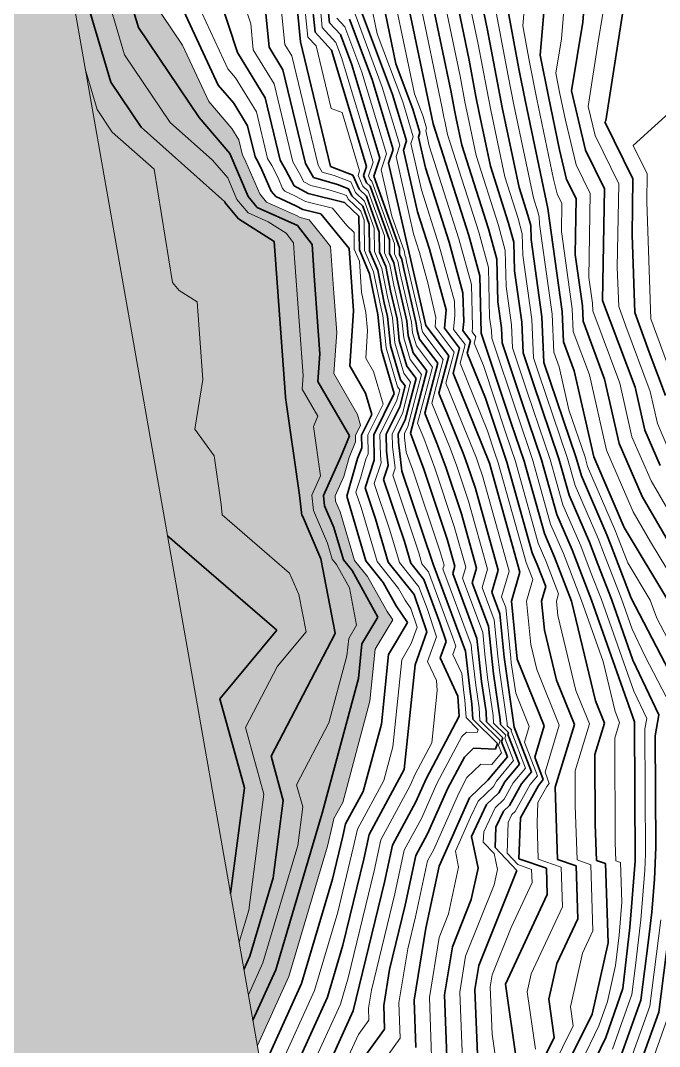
# Model space of a CAD drawing. Header units: millimetres. Extents: x -859836 to 307983, y -308065 to 649894.
# Drawn here: x -28195 to 19095, y 66019 to 141955 of the extents above; entities that cross this region are included whole.
import ezdxf

# ---------------------------------------------------------------- set-up
doc = ezdxf.new("R2010")
doc.units = ezdxf.units.MM
for name, color, linetype, lineweight in [('A-DETL-GENF', 92, 'Continuous', 9), ('A-DETL-MBND', 5, 'Continuous', 9), ('A-DETL-THIN', 151, 'Continuous', 9), ('C-TOPO-MAJR', 7, 'Continuous', 35), ('C-TOPO-MINR', 7, 'Continuous', 9)]:
    doc.layers.add(name, color=color, linetype=linetype, lineweight=lineweight)

msp = doc.modelspace()

# ---------------------------------------------------------------- hatches: boundary and pattern name
at = {"layer": 'A-DETL-GENF'}
msp.add_hatch(color=8, dxfattribs=at).paths.add_polyline_path([(-71582, -3952), (-35130, 2476), (-44854, 57625), (-10248, 63727), (-31433, 183873), (-102491, 171344), (-80019, 43897)])
at = {"layer": 'A-DETL-MBND', "transparency": 33554585}
h = msp.add_hatch(color=1, dxfattribs=at)
h.paths.add_polyline_path([(-759872, -147838), (-751409, -147225), (-749609, -147143), (-733854, -145290), (-730653, -145570), (-721745, -145172), (-720814, -144887), (-719370, -144842), (-700946, -141995), (-695529, -141498), (-691142, -140868), (-678862, -139709), (-676064, -138561), (-673339, -137902), (-666588, -136592), (-665513, -135889), (-664558, -135218), (-662197, -133772), (-661519, -132852), (-659949, -130928), (-651084, -125443), (-650822, -125228), (-650213, -124939), (-646382, -122722), (-642214, -121295), (-640352, -120839), (-632919, -116639), (-632407, -116545), (-631232, -115977), (-624031, -110102), (-618435, -105784), (-615716, -103869), (-610671, -99638), (-609303, -97431), (-608187, -95168), (-606545, -92038), (-605546, -89814), (-602862, -83094), (-597357, -72506), (-595184, -69076), (-591888, -62294), (-588957, -58521), (-588686, -57663), (-586782, -51788), (-586421, -50671), (-585891, -49261), (-584837, -42142), (-583168, -34750), (-583236, -29503), (-581474, -24626), (-579291, -20446), (-577288, -10529), (-577844, -8379), (-576716, -5129), (-576923, -622), (-576761, 3433), (-577514, 8400), (-584433, 17478), (-591451, 26894), (-592059, 27631), (-594253, 29365), (-596698, 31520), (-606682, 39522), (-614114, 48456), (-617877, 53657), (-619367, 54812), (-621388, 57245), (-626371, 64609), (-630225, 76139), (-631882, 80641), (-631321, 82021), (-631047, 88615), (-629216, 99080), (-628971, 99848), (-627656, 101469), (-625202, 104951), (-622310, 108328), (-621916, 108853), (-618287, 112790), (-616954, 119597), (-611965, 123985), (-607391, 123672), (-603528, 125761), (-599346, 128280), (-596175, 130112), (-593901, 131920), (-587341, 139484), (-579017, 149394), (-573792, 168423), (-559581, 167597), (-555765, 171191), (-554261, 171958), (-551262, 173126), (-545079, 176205), (-536568, 178750), (-529133, 181370), (-526344, 189128), (-597518, 189128), (-597518, 207194), (-600686, 199575), (-609478, 188948), (-615919, 179175), (-616544, 177848), (-622914, 167950), (-630994, 157392), (-633191, 154309), (-645163, 133248), (-651286, 125168), (-651764, 119294), (-657364, 118029), (-668886, 104497), (-672322, 98230), (-678809, 91777), (-686744, 84898), (-689449, 82017), (-695207, 77404), (-695380, 71893), (-694273, 69271), (-689492, 45636), (-683652, 33844), (-677737, 19772), (-662028, -2904), (-651984, -24980), (-650691, -30222), (-651908, -42347), (-653635, -63919), (-656698, -68818), (-662024, -76036), (-666896, -86650), (-667567, -88913), (-681751, -105555), (-682213, -106748), (-682594, -107406), (-685917, -108622), (-692036, -110612), (-701719, -112727), (-713390, -117126), (-713858, -117303), (-715899, -118114), (-726309, -122425), (-732752, -123814), (-746954, -124818), (-750353, -125277), (-753407, -127865), (-764669, -132928), (-770641, -133394), (-784358, -129387), (-766211, -147534), (-765162, -147452), (-761763, -147700)])
h.paths.add_polyline_path([(-165073, -63985), (-152433, -63128), (-147212, -62558), (-145468, -61769), (-136004, -54982), (-133768, -53767), (-129949, -51511), (-119584, -45141), (-108212, -38110), (-106147, -37513), (-103534, -36430), (-95440, -33679), (-85435, -28121), (-81217, -27620), (-70310, -23490), (-69569, -23057), (-66354, -22120), (-63531, -20738), (-60354, -18737), (-51173, -14112), (-47726, -11549), (-46080, -8030), (-42098, 1247), (-71582, -3952), (-102491, 171344), (-31433, 183873), (-10665, 66090), (-8344, 71188), (-5480, 80840), (-4976, 82926), (-4345, 84088), (-2338, 91567), (-1942, 95428), (-648, 97607), (-1071, 98220), (-2510, 100800), (-3468, 101999), (-4531, 105589), (-4872, 106391), (-4883, 106838), (-4266, 108209), (-3836, 109670), (-3397, 110774), (-3406, 111243), (-3028, 112006), (-3263, 112804), (-5003, 115819), (-4795, 118868), (-5263, 125250), (-6517, 126820), (-6835, 127207), (-7506, 127369), (-7948, 127596), (-9992, 128520), (-10488, 129121), (-11669, 131806), (-11797, 132101), (-12046, 133135), (-12559, 133970), (-14267, 135969), (-16205, 140122), (-18451, 143457), (-18982, 145256), (-19057, 146525), (-18964, 150253), (-18988, 154876), (-19576, 155921), (-19786, 160906), (-20496, 162914), (-20826, 165369), (-20799, 166915), (-20107, 172970), (-19517, 173820), (-19312, 174558), (-18670, 176101), (-17060, 179067), (-15517, 180705), (-13911, 185702), (-4262, 188301), (-1645, 188923), (-105, 188210), (8503, 183584), (10926, 183912), (12005, 184043), (13640, 184361), (15131, 185109), (17172, 186245), (21649, 186967), (26966, 189922), (27822, 190382), (28403, 191056), (32119, 193617), (35169, 195832), (37685, 197143), (44902, 200225), (45756, 200160), (48502, 199127), (50290, 198574), (51191, 198365), (51921, 198324), (52221, 198344), (54759, 197846), (56032, 196790), (56464, 196469), (57692, 196367), (59108, 196361), (60941, 197154), (66233, 199839), (70130, 201192), (73048, 200979), (76924, 206128), (82127, 208080), (85344, 208780), (86075, 208372), (88573, 207914), (89729, 206890), (91276, 205317), (93776, 203937), (94137, 202344), (94391, 199786), (122336, 197831), (121797, 189716), (125647, 199482), (126089, 201383), (126324, 204787), (126905, 208036), (127554, 210427), (128482, 214073), (128746, 220996), (128473, 222544), (126624, 223852), (126936, 229764), (121612, 232554), (119877, 233364), (114690, 236608), (111762, 238823), (110636, 246522), (110029, 247546), (108783, 253509), (107371, 255011), (105531, 255323), (97841, 258447), (94527, 260036), (90352, 264357), (89017, 265316), (86132, 267662), (83932, 268416), (81219, 269590), (78181, 270815), (77485, 271254), (76016, 271688), (70070, 272996), (65720, 273763), (60235, 273305), (58972, 273395), (52899, 270581), (50487, 269940), (48782, 269681), (44888, 271379), (44155, 271664), (36008, 276151), (32279, 278102), (30572, 279889), (26209, 282046), (25647, 282628), (25305, 282619), (16014, 287701), (12948, 288678), (12218, 290013), (5109, 293561), (1173, 293491), (996, 295848), (-846, 297677), (-3706, 301772), (-4254, 303671), (-5166, 310755), (-5514, 312595), (-5824, 313912), (-11263, 323566), (-11006, 329168), (-11128, 331667), (-19570, 300160), (-119951, 327057), (-119803, 323213), (-126677, 316885), (-131916, 309583), (-138039, 307127), (-139811, 306218), (-145009, 304770), (-152454, 299923), (-155529, 293631), (-156974, 291356), (-164244, 289138), (-169538, 285729), (-171473, 283227), (-175794, 279460), (-179077, 276921), (-181978, 270226), (-183799, 266060), (-186962, 261812), (-188195, 260364), (-189518, 257544), (-192219, 254304), (-192584, 253707), (-193666, 250905), (-195467, 243388), (-196196, 242827), (-194515, 241920), (-193117, 240272), (-191870, 238552), (-189445, 238099), (-187379, 238829), (-181196, 237496), (-175260, 234188), (-174712, 233864), (-173921, 232781), (-172965, 231563), (-172393, 230212), (-171401, 229395), (-170346, 228036), (-168731, 226171), (-166947, 224795), (-166149, 223746), (-163251, 221790), (-159390, 213002), (-157244, 207107), (-158125, 203750), (-158684, 200374), (-157805, 198095), (-156223, 195786), (-156238, 193540), (-155648, 190949), (-154491, 184489), (-154880, 182143), (-154447, 180199), (-153070, 178898), (-149834, 176505), (-139965, 171530), (-138126, 170600), (-129357, 164765), (-128806, 164582), (-125625, 162125), (-121962, 159155), (-118169, 147987), (-115529, 142356), (-110100, 136364), (-104170, 130983), (-102874, 130179), (-102493, 125049), (-102587, 124307), (-102565, 123298), (-101236, 116731), (-101075, 108354), (-100903, 103207), (-100752, 100763), (-102347, 94828), (-103663, 92538), (-105020, 75873), (-113779, 78871), (-115927, 80336), (-116767, 79773), (-118030, 78279), (-120019, 71407), (-121727, 70570), (-124911, 67739), (-132123, 62869), (-134503, 61669), (-142143, 63655), (-144511, 65162), (-146330, 66255), (-93930, -25754), (-156629, -61462), (-204703, 22951), (-203169, 15882), (-200858, 9097), (-201011, 7340), (-201672, 4283), (-201800, 3453), (-202205, -1962), (-203074, -4336), (-205085, -7779), (-205398, -8805), (-204303, -12916), (-199204, -23507), (-197559, -24806), (-188446, -36297), (-186232, -39786), (-180001, -45528), (-178692, -50309), (-178316, -54011), (-176500, -58311), (-174921, -60229), (-168457, -62865), (-166443, -63531)])
h.paths.add_polyline_path([(-36382, 9575), (-36325, 9655), (-34497, 11838), (-31400, 15158), (-30158, 17103), (-28972, 19503), (-28725, 20204), (-24454, 28194), (-23969, 29653), (-22045, 35862), (-19945, 43004), (-18884, 49386), (-18505, 51142), (-18308, 51427), (-16088, 53703), (-14034, 56286), (-13124, 58389), (-12183, 60477), (-11466, 63512), (-44854, 57625), (-36383, 9584)])
h.paths.add_polyline_path([(-209307, 23977), (-205832, 24933), (-214036, 39337), (-155029, 72942), (-156196, 75860), (-157267, 77483), (-160083, 79252), (-162327, 81007), (-168562, 82322), (-171974, 82266), (-174895, 81970), (-178745, 82443), (-179832, 82459), (-182806, 83026), (-187870, 82820), (-190987, 82764), (-196740, 84867), (-206215, 90085), (-217797, 93191), (-220523, 94762), (-239193, 68099), (-236586, 66371), (-231472, 54327), (-229323, 51595), (-228392, 47968), (-224245, 38986), (-223941, 37016), (-223700, 36083), (-223413, 35510), (-223235, 34196), (-219932, 30913), (-219720, 30002), (-218890, 29933), (-218583, 30355), (-217413, 29932), (-217322, 28983), (-216667, 27680), (-215596, 26462), (-211752, 24276), (-211629, 24261)])
h.paths.add_polyline_path([(-104493, 32511), (-108740, 34478), (-111033, 34745), (-118279, 38197), (-121109, 39560), (-122686, 40146), (-124886, 42576), (-127774, 45075), (-127284, 49019), (-127353, 51467), (-126249, 53628), (-124638, 56522), (-122874, 56919), (-121333, 61662), (-118149, 64493), (-116851, 64289), (-109895, 61749), (-101431, 62897), (-97222, 57624), (-96994, 51839), (-95461, 45135), (-95182, 39024), (-97809, 35660), (-102505, 32673), (-103546, 32588)])
h.paths.add_polyline_path([(113952, 54850), (115144, 57676), (119371, 59200), (123981, 58308), (134122, 70221), (135206, 75484), (130794, 79482), (129640, 81238), (129018, 81691), (127052, 82907), (123829, 87412), (118436, 89438), (114649, 87913), (114523, 86104), (79787, 88533), (80974, 86559), (82982, 83414), (85870, 80693), (86415, 79732), (87156, 79254), (93254, 77937), (101112, 77088), (101690, 76657), (110303, 71926), (111655, 70038), (112330, 66003), (112029, 63955), (112025, 61722), (110833, 58895), (111202, 55882), (113573, 54992)])
h.paths.add_polyline_path([(46473, 90893), (46450, 90966), (46450, 90942)])
h.paths.add_polyline_path([(114914, 91699), (116742, 96586), (117222, 99339), (116281, 100813), (115714, 103134), (115083, 94112)])
h.paths.add_polyline_path([(77815, 91772), (81254, 140961), (77947, 134003), (77391, 132850), (76263, 127858), (75504, 126378), (70686, 116776), (69491, 114040), (69325, 112455), (69905, 111212), (72496, 104740), (73767, 102718), (74214, 102059), (75304, 98529), (75680, 97769), (77652, 92229)])
h.paths.add_polyline_path([(-430559, 174792), (-396358, 223636), (-410299, 232491), (-417613, 235355), (-425156, 238606), (-444149, 250578), (-452510, 252436), (-452510, 191303), (-451929, 191053), (-450916, 184024), (-444554, 181215), (-442283, 180124), (-434174, 176436)])
h.paths.add_polyline_path([(-462933, 188895), (-462489, 189128), (-463513, 189128)])
h.paths.add_polyline_path([(20902, 189411), (-15527, 199172), (-17080, 193377), (-157146, 230908), (-144206, 279204), (-133097, 276228), (-125333, 305205), (85106, 248818), (77341, 219841), (66233, 222817), (60021, 199635), (26079, 208730), (21836, 192894)])
h.paths.add_polyline_path([(-305163, 308526), (-297168, 312758), (-330807, 321772), (-305961, 308938)])
h.paths.add_polyline_path([(-101365, 344853), (-99267, 352685), (-106132, 348019), (-107260, 346432), (-107015, 346367)])
h.paths.add_polyline_path([(-77617, 359195), (-72055, 379953), (-74944, 376393), (-78127, 372078), (-79002, 371144), (-83284, 366025), (-86114, 364172), (-90178, 362561), (-78095, 359323)])
h.paths.add_polyline_path([(-70949, 384081), (-49147, 465447), (10755, 449396), (10427, 451476), (10340, 452557), (9561, 454240), (5848, 461010), (3088, 465731), (3916, 466341), (3829, 466873), (4301, 472115), (5273, 480727), (5235, 481311), (1254, 490409), (398, 499801), (248, 500675), (1538, 508051), (2399, 515172), (5336, 526780), (6042, 528818), (11319, 535892), (14764, 542803), (21028, 556609), (22026, 559450), (25679, 567225), (23762, 595967), (26857, 602002), (42608, 602571), (44738, 607162), (48181, 613963), (49550, 615647), (53154, 622325), (47956, 649894), (47874, 649894), (42817, 647426), (40858, 646138), (35158, 640491), (29786, 634475), (27764, 633773), (23010, 631806), (12648, 627092), (6576, 623443), (5459, 622546), (3132, 622423), (937, 621697), (-3757, 621182), (-10336, 620725), (-17509, 618636), (-20466, 617651), (-26978, 615727), (-29360, 614862), (-36198, 612616), (23495, 596621), (-6839, 483415), (-62468, 498321), (-61154, 491830), (-59928, 489468), (-56843, 481884), (-56752, 481249), (-55996, 465839), (-55728, 464742), (-55062, 458604), (-54604, 453643), (-54849, 452204), (-55585, 448717), (-57347, 441004), (-59178, 436511), (-62836, 421846), (-64420, 417337), (-65373, 414138), (-67663, 409612), (-67833, 408961), (-68221, 406728), (-67446, 402371), (-67164, 401641), (-67454, 400728), (-68102, 398277), (-69211, 394395), (-69530, 393435), (-70271, 388744), (-70595, 386619)])
h.paths.add_polyline_path([(-72390, 518021), (-67541, 536118), (-118601, 549800), (-111350, 544573), (-102792, 541248), (-98322, 538930), (-89693, 534294), (-86179, 534292), (-80614, 527648), (-74938, 522052), (-72698, 518856)])
h.paths.add_polyline_path([(-136180, 559285), (-135118, 563249), (-136667, 559600)])
h.paths.add_polyline_path([(-54600, 584415), (-47886, 609472), (-50553, 609641), (-55313, 609698), (-62008, 606325), (-64948, 609251), (-80643, 608301), (-83770, 607896), (-87388, 606897), (-94432, 606828), (-97621, 607514), (-101540, 606576), (-111704, 601349), (-115028, 602044), (-116464, 600991), (-56960, 585047)])
h.paths.add_polyline_path([(-105893, 632098), (-77034, 642660), (-60117, 645580), (-52045, 639137), (-36907, 649894), (-98339, 649894), (-105228, 633665)])

# ---------------------------------------------------------------- linework, layer by layer
at = {"layer": 'A-DETL-THIN'}
msp.add_line((-10248, 63727), (-31433, 183873), dxfattribs=at)
at = {"layer": 'C-TOPO-MAJR'}
for p, q in [((-7470, 140379), (-8230, 148056)), ((-6397, 141082), (-6967, 146840)), ((-12136, 139578), (-14365, 146337)), ((-13557, 137172), (-17433, 145478)), ((-5324, 141786), (-5704, 145624)), ((-21506, 137392), (-23630, 144589)), ((-19470, 141435), (-20531, 145034)), ((-9803, 139978), (-10183, 143817)), ((5016, 139016), (4064, 143553)), ((6351, 141375), (5874, 143643)), ((8683, 138367), (7685, 143733)), ((10266, 139384), (10644, 143903)), ((13415, 141828), (13603, 144074)), ((15135, 134518), (16634, 144153)), ((-664, 136486), (-3178, 143193)), ((-415, 138746), (-1367, 143283)), ((2348, 134299), (443, 143373)), ((3682, 136658), (2254, 143463)), ((-2170, 137580), (-3846, 142051)), ((-14977, 134766), (-19470, 141435)), ((-4514, 140909), (-5324, 141786)), ((7099, 137350), (6351, 141375)), ((12579, 136742), (13415, 141828)), ((-5182, 139767), (-6397, 141082)), ((-3676, 138674), (-4514, 140909)), ((-8778, 138309), (-9803, 139978)), ((-5245, 131138), (-7470, 140379)), ((-2601, 131146), (-5182, 139767)), ((-10085, 136240), (-12136, 139578)), ((5515, 136333), (5016, 139016)), ((10874, 136335), (10266, 139384)), ((-7109, 131379), (-8778, 138309)), ((-1611, 131777), (-3676, 138674)), ((842, 135393), (-415, 138746)), ((9169, 135928), (8683, 138367)), ((-621, 132407), (-2170, 137580)), ((-19260, 134057), (-21506, 137392)), ((-12418, 135839), (-13557, 137172)), ((7464, 135521), (7099, 137350)), ((13624, 132359), (12579, 136742)), ((-8973, 131619), (-10085, 136240)), ((368, 133038), (-664, 136486)), ((3931, 135316), (3682, 136658)), ((5758, 135114), (5515, 136333)), ((10820, 128042), (9169, 135928)), ((11699, 132392), (10874, 136335)), ((-11393, 134170), (-12418, 135839)), ((1358, 133669), (842, 135393)), ((4053, 134706), (3931, 135316)), ((8702, 129606), (7464, 135521)), ((-12700, 132101), (-14977, 134766)), ((4466, 132735), (4053, 134706)), ((6584, 131171), (5758, 135114)), ((15060, 134450), (15135, 134518)), ((17134, 130238), (15060, 134450)), ((-13071, 128543), (-19260, 134057)), ((-10836, 131860), (-11393, 134170)), ((1248, 133332), (1358, 133669)), ((4985, 126041), (2348, 134299)), ((148, 132364), (368, 133038)), ((1768, 131046), (1248, 133332)), ((-952, 131396), (-621, 132407)), ((1189, 127793), (148, 132364)), ((6444, 126541), (4466, 132735)), ((12222, 130200), (11699, 132392)), ((15029, 129506), (13624, 132359)), ((-11335, 128920), (-12700, 132101)), ((-10638, 131511), (-10836, 131860)), ((-10324, 130912), (-10638, 131511)), ((-8577, 130922), (-8973, 131619)), ((-6515, 130332), (-7109, 131379)), ((-2052, 130429), (-1611, 131777)), ((610, 124540), (-952, 131396)), ((-9642, 129321), (-10324, 130912)), ((-7948, 129723), (-8577, 130922)), ((-3590, 130516), (-5245, 131138)), ((-2821, 130472), (-2601, 131146)), ((3527, 125541), (1768, 131046)), ((7903, 127041), (6584, 131171)), ((-4736, 129817), (-6515, 130332)), ((-3139, 129462), (-3590, 130516)), ((-2596, 129946), (-2821, 130472)), ((-2325, 129690), (-2596, 129946)), ((-141, 125127), (-2052, 130429)), ((12924, 128774), (12222, 130200)), ((17062, 126100), (17134, 130238)), ((-9310, 128920), (-9642, 129321)), ((-6911, 129147), (-7948, 129723)), ((-4227, 128496), (-6911, 129147)), ((-3909, 129506), (-4736, 129817)), ((-3683, 128979), (-3909, 129506)), ((-2599, 128951), (-3139, 129462)), ((-892, 125713), (-2325, 129690)), ((9361, 127542), (8702, 129606)), ((14885, 121231), (15029, 129506)), ((-13058, 128464), (-13071, 128543)), ((-12069, 127267), (-13058, 128464)), ((-10671, 128117), (-11335, 128920)), ((-7826, 128250), (-9310, 128920)), ((-3145, 127473), (-4227, 128496)), ((-2872, 128212), (-3683, 128979)), ((-1643, 126300), (-2599, 128951)), ((12853, 124636), (12924, 128774)), ((-7704, 126777), (-10671, 128117)), ((-7308, 127962), (-7826, 128250)), ((-5966, 127637), (-7308, 127962)), ((-3863, 125080), (-5966, 127637)), ((-2394, 126887), (-2872, 128212)), ((2068, 125040), (1189, 127793)), ((11894, 120426), (10820, 128042)), ((-9422, 125610), (-12069, 127267)), ((-3118, 124990), (-3145, 127473)), ((-2372, 124900), (-2394, 126887)), ((8313, 125546), (7903, 127041)), ((9566, 126794), (9361, 127542)), ((-6622, 125367), (-7704, 126777)), ((-1627, 124810), (-1643, 126300)), ((7059, 124297), (6444, 126541)), ((9592, 125736), (9566, 126794)), ((17272, 120333), (17062, 126100)), ((-8580, 114111), (-9422, 125610)), ((-6465, 123064), (-6622, 125367)), ((-881, 124720), (-892, 125713)), ((4552, 121801), (3527, 125541)), ((5806, 123049), (4985, 126041)), ((8365, 123429), (8313, 125546)), ((10398, 120024), (9592, 125736)), ((-3549, 120462), (-3863, 125080)), ((-2355, 123214), (-3118, 124990)), ((-1762, 123479), (-2372, 124900)), ((-1169, 123744), (-1627, 124810)), ((-576, 124009), (-881, 124720)), ((-136, 124630), (-141, 125127)), ((17, 124275), (-136, 124630)), ((1810, 119377), (610, 124540)), ((3299, 120553), (2068, 125040)), ((13389, 120828), (12853, 124636)), ((-331, 122805), (-576, 124009)), ((139, 123673), (17, 124275)), ((7137, 121123), (7059, 124297)), ((-6041, 117273), (-6465, 123064)), ((-1742, 120203), (-2355, 123214)), ((-1271, 121071), (-1762, 123479)), ((-801, 121938), (-1169, 123744)), ((1099, 119542), (139, 123673)), ((5910, 118816), (5806, 123049)), ((8902, 119621), (8365, 123429)), ((389, 119708), (-331, 122805)), ((-321, 119873), (-801, 121938)), ((4604, 119685), (4552, 121801)), ((-1031, 120038), (-1271, 121071)), ((7406, 119219), (7137, 121123)), ((13437, 119697), (13389, 120828)), ((17286, 114808), (14885, 121231)), ((-3826, 116394), (-3549, 120462)), ((-1473, 117545), (-1742, 120203)), ((-817, 117911), (-1031, 120038)), ((3176, 119190), (3299, 120553)), ((10540, 116631), (10398, 120024)), ((11988, 118164), (11894, 120426)), ((18335, 117412), (17272, 120333)), ((-160, 118278), (-321, 119873)), ((496, 118644), (389, 119708)), ((1153, 119011), (1099, 119542)), ((3493, 117141), (1810, 119377)), ((4543, 119003), (4604, 119685)), ((7453, 118088), (7406, 119219)), ((8997, 117359), (8902, 119621)), ((15038, 115416), (13437, 119697)), ((872, 117366), (496, 118644)), ((1341, 118372), (1153, 119011)), ((4299, 117699), (3176, 119190)), ((5104, 118258), (4543, 119003)), ((8126, 112165), (5910, 118816)), ((-65, 115355), (-817, 117911)), ((403, 116361), (-160, 118278)), ((2688, 116583), (1341, 118372)), ((3815, 115853), (4299, 117699)), ((4863, 117335), (5104, 118258)), ((8931, 113654), (7453, 118088)), ((12789, 116023), (11988, 118164)), ((-6179, 115244), (-6041, 117273)), ((-534, 114349), (-1473, 117545)), ((1883, 116024), (872, 117366)), ((2768, 114372), (3493, 117141)), ((6214, 114002), (4863, 117335)), ((9735, 115142), (8997, 117359)), ((19535, 114201), (18335, 117412)), ((-2666, 114385), (-3826, 116394)), ((1077, 115466), (403, 116361)), ((1721, 112890), (2688, 116583)), ((12941, 109589), (10540, 116631)), ((271, 112389), (1077, 115466)), ((673, 111408), (1883, 116024)), ((6517, 109188), (3815, 115853)), ((14226, 109669), (12789, 116023)), ((-3859, 111224), (-6179, 115244)), ((-132, 113369), (272, 114908)), ((272, 114908), (-65, 115355)), ((11656, 109509), (9735, 115142)), ((16115, 110650), (15038, 115416)), ((18005, 111631), (17286, 114808)), ((-8585, 114076), (-8580, 114111)), ((-8572, 114057), (-8585, 114076)), ((-7536, 106832), (-8572, 114057)), ((-2197, 112787), (-2666, 114385)), ((-2046, 111298), (-534, 114349)), ((4569, 109928), (2768, 114372)), ((7322, 110676), (6214, 114002)), ((-1140, 111335), (-132, 113369)), ((10372, 109428), (8931, 113654)), ((-2953, 111261), (-2197, 112787)), ((-233, 111372), (271, 112389)), ((2621, 110668), (1721, 112890)), ((9087, 109348), (8126, 112165)), ((19134, 109018), (18005, 111631)), ((-4477, 109670), (-3859, 111224)), ((-2935, 110324), (-2953, 111261)), ((-2011, 109423), (-2046, 111298)), ((-1116, 110085), (-1140, 111335)), ((-221, 110747), (-233, 111372)), ((1654, 108754), (673, 111408)), ((-3244, 109546), (-2935, 110324)), ((33, 108610), (-221, 110747)), ((3275, 108899), (2621, 110668)), ((7802, 109268), (7322, 110676)), ((17809, 106730), (16115, 110650)), ((-5772, 106793), (-4477, 109670)), ((-4055, 106748), (-3244, 109546)), ((-2693, 107368), (-2011, 109423)), ((-989, 109017), (-1116, 110085)), ((4896, 109043), (4569, 109928)), ((10583, 103976), (9087, 109348)), ((11494, 105399), (10372, 109428)), ((12405, 106822), (11656, 109509)), ((13315, 108246), (12941, 109589)), ((16484, 104442), (14226, 109669)), ((-1330, 107989), (-989, 109017)), ((2347, 101705), (33, 108610)), ((3390, 103575), (1654, 108754)), ((4432, 105446), (3275, 108899)), ((5475, 107317), (4896, 109043)), ((8762, 101129), (6517, 109188)), ((9673, 102552), (7802, 109268)), ((213, 103386), (-1330, 107989)), ((15197, 103890), (13315, 108246)), ((-1921, 105067), (-2693, 107368)), ((7158, 101273), (5475, 107317)), ((-7372, 105324), (-7536, 106832)), ((-5689, 106034), (-5772, 106793)), ((-2637, 101957), (-4055, 106748)), ((13910, 103338), (12405, 106822)), ((20377, 102314), (17809, 106730)), ((-5006, 104431), (-5689, 106034)), ((-7324, 105283), (-7372, 105324)), ((-5968, 102100), (-7324, 105283)), ((-976, 101873), (-1921, 105067)), ((5555, 101417), (4432, 105446)), ((12623, 102786), (11494, 105399)), ((-4299, 102041), (-5006, 104431)), ((19796, 98919), (16484, 104442)), ((-9235, 96824), (-17317, 103817)), ((686, 101789), (213, 103386)), ((3951, 101561), (3390, 103575)), ((11336, 102233), (10583, 103976)), ((14535, 101712), (13910, 103338)), ((15509, 103077), (15197, 103890)), ((10049, 101681), (9673, 102552)), ((13560, 100347), (12623, 102786)), ((17011, 99199), (15509, 103077)), ((-4898, 96598), (-5968, 102100)), ((-3661, 101243), (-4299, 102041)), ((-1359, 100357), (-2637, 101957)), ((944, 99471), (-976, 101873)), ((1645, 100588), (686, 101789)), ((12585, 98982), (11336, 102233)), ((-1742, 97803), (-3661, 101243)), ((4736, 95289), (2347, 101705)), ((3795, 101021), (3951, 101561)), ((5587, 96209), (3795, 101021)), ((5243, 100337), (5555, 101417)), ((6691, 99653), (7158, 101273)), ((8138, 98969), (8762, 101129)), ((10674, 100056), (10049, 101681)), ((15536, 99127), (14535, 101712)), ((-399, 98637), (-1359, 100357)), ((2840, 97380), (1645, 100588)), ((6437, 97129), (5243, 100337)), ((14061, 99055), (13560, 100347)), ((7288, 98049), (6691, 99653)), ((10362, 98975), (10674, 100056)), ((1876, 96704), (944, 99471)), ((8567, 94697), (8138, 98969)), ((10576, 96839), (10362, 98975)), ((14358, 91590), (12585, 98982)), ((17253, 90037), (14061, 99055)), ((17132, 94618), (15536, 99127)), ((20742, 92006), (17011, 99199)), ((446, 97412), (-399, 98637)), ((7609, 94845), (7288, 98049)), ((-2923, 95819), (-1742, 97803)), ((-370, 96029), (446, 97412)), ((3306, 95997), (2840, 97380)), ((-13446, 91745), (-9235, 96824)), ((-9655, 87511), (-4918, 96574)), ((-4918, 96574), (-4898, 96598)), ((1003, 94256), (1876, 96704)), ((6652, 94993), (6437, 97129)), ((11462, 93143), (10576, 96839)), ((-3187, 93249), (-2923, 95819)), ((-960, 95038), (-370, 96029)), ((2869, 94773), (3306, 95997)), ((5694, 95141), (5587, 96209)), ((-1490, 89885), (-960, 95038)), ((5056, 92493), (4736, 95289)), ((5934, 93044), (5694, 95141)), ((6812, 93595), (6652, 94993)), ((208, 86521), (1003, 94256)), ((4179, 91942), (2869, 94773)), ((7689, 94146), (7609, 94845)), ((10568, 89745), (8567, 94697)), ((19056, 90567), (17132, 94618)), ((7299, 90221), (6812, 93595)), ((8340, 89647), (7689, 94146)), ((-5863, 83277), (-3187, 93249)), ((6259, 90795), (5934, 93044)), ((12797, 89842), (11462, 93143)), ((4267, 90459), (4179, 91942)), ((5219, 91368), (5056, 92493)), ((-11624, 85161), (-13446, 91745)), ((5285, 90256), (5219, 91368)), ((15025, 89939), (14358, 91590)), ((1818, 85824), (4267, 90459)), ((6303, 90053), (6259, 90795)), ((18775, 89002), (19056, 90567)), ((-2828, 84899), (-1490, 89885)), ((7098, 88456), (5285, 90256)), ((7512, 88853), (6303, 90053)), ((7321, 89850), (7299, 90221)), ((7926, 89250), (7321, 89850)), ((9612, 86338), (8340, 89647)), ((9862, 87427), (10568, 89745)), ((11385, 85208), (12797, 89842)), ((14319, 87622), (15025, 89939)), ((17302, 79727), (17253, 90037)), ((7415, 88571), (7512, 88853)), ((7877, 89109), (7926, 89250)), ((8726, 86903), (7877, 89109)), ((18814, 80755), (18775, 89002)), ((4653, 87444), (5334, 88092)), ((5334, 88092), (6953, 88034)), ((6953, 88034), (7098, 88456)), ((7839, 87468), (7415, 88571)), ((-8744, 84219), (-9655, 87511)), ((3428, 85127), (4653, 87444)), ((6401, 85725), (7839, 87468)), ((10498, 85773), (9862, 87427)), ((14343, 82468), (14319, 87622)), ((7647, 85596), (8726, 86903)), ((-2400, 81713), (208, 86521)), ((1070, 84136), (1818, 85824)), ((8893, 85466), (9612, 86338)), ((-12649, 77343), (-11624, 85161)), ((1933, 81752), (3428, 85127)), ((5038, 84430), (6401, 85725)), ((7203, 84795), (7647, 85596)), ((8005, 83865), (8893, 85466)), ((8807, 82935), (10139, 85337)), ((10139, 85337), (10498, 85773)), ((11558, 79855), (11385, 85208)), ((-4131, 82495), (-2828, 84899)), ((2795, 79367), (5038, 84430)), ((6294, 83931), (7203, 84795)), ((-9493, 78500), (-8744, 84219)), ((-668, 80931), (1070, 84136)), ((5182, 81560), (6294, 83931)), ((7551, 83433), (8005, 83865)), ((-9300, 71695), (-5863, 83277)), ((6994, 82247), (7551, 83433)), ((8686, 79918), (8807, 82935)), ((-4330, 81575), (-4131, 82495)), ((6934, 80739), (6994, 82247)), ((14430, 79791), (14343, 82468)), ((-5097, 78403), (-4330, 81575)), ((-2797, 79873), (-2400, 81713)), ((1063, 80149), (1933, 81752)), ((5665, 79206), (5182, 81560)), ((-1264, 78171), (-668, 80931)), ((8534, 79045), (6934, 80739)), ((18722, 78409), (18814, 80755)), ((-4330, 73529), (-2797, 79873)), ((269, 76468), (1063, 80149)), ((10726, 79215), (8686, 79918)), ((12918, 79386), (11558, 79855)), ((15110, 79557), (14430, 79791)), ((1802, 74766), (2795, 79367)), ((5168, 76905), (5665, 79206)), ((5728, 72006), (8534, 79045)), ((10789, 77259), (10726, 79215)), ((13043, 75473), (12918, 79386)), ((15297, 73688), (15110, 79557)), ((16912, 74822), (17302, 79727)), ((-11212, 72709), (-9493, 78500)), ((-7388, 70681), (-5097, 78403)), ((18527, 75957), (18722, 78409)), ((-3564, 68654), (-1264, 78171)), ((3765, 73386), (5168, 76905)), ((7691, 70626), (10789, 77259)), ((19039, 68562), (20141, 77091)), ((-881, 71710), (269, 76468)), ((18268, 73703), (18527, 75957)), ((11494, 72157), (13043, 75473)), ((938, 69443), (1802, 74766)), ((16395, 70316), (16912, 74822)), ((14106, 68404), (15297, 73688)), ((17717, 69439), (18268, 73703)), ((-5476, 69668), (-4330, 73529)), ((3189, 69837), (3765, 73386)), ((-11659, 71727), (-11212, 72709)), ((10898, 69515), (11494, 72157)), ((-10996, 67969), (-9300, 71695)), ((-1313, 69048), (-881, 71710)), ((5440, 70231), (5728, 72006)), ((-10333, 64210), (-7388, 70681)), ((8508, 64964), (7691, 70626)), ((5709, 63245), (5440, 70231)), ((15113, 66681), (16395, 70316)), ((-9831, 60100), (-5476, 69668)), ((1073, 65949), (938, 69443)), ((3391, 64597), (3189, 69837)), ((11307, 66684), (10898, 69515)), ((16121, 64957), (17717, 69439)), ((-7241, 60626), (-3564, 68654)), ((-1246, 67302), (-1313, 69048)), ((10800, 61760), (14106, 68404)), ((17842, 65201), (19039, 68562)), ((-2813, 65165), (-1246, 67302)), ((9103, 62255), (11307, 66684)), ((12497, 61265), (15113, 66681))]:
    msp.add_line(p, q, dxfattribs=at)
at = {"layer": 'C-TOPO-MINR'}
for p, q in [((-6934, 140731), (-7598, 147448)), ((-11160, 141697), (-12831, 146767)), ((-8637, 140178), (-9206, 145936)), ((-5860, 141434), (-6335, 146232)), ((-20488, 139414), (-22081, 144811)), ((5683, 140196), (4969, 143598)), ((8976, 141559), (9164, 143818)), ((11841, 140606), (12124, 143989)), ((-16205, 140122), (-18451, 143457)), ((-1796, 140970), (-2272, 143238)), ((966, 136523), (-462, 143328)), ((3015, 135478), (1348, 143418)), ((4349, 137837), (3159, 143508)), ((14577, 140538), (14990, 143049)), ((-12846, 138375), (-14785, 142528)), ((-4180, 141480), (-4787, 142138)), ((-1417, 137033), (-3512, 142622)), ((7891, 137859), (7018, 142554)), ((-10970, 139778), (-11160, 141697)), ((-4848, 140338), (-5860, 141434)), ((-2923, 138127), (-4180, 141480)), ((9475, 138876), (8976, 141559)), ((-6326, 140073), (-6934, 140731)), ((89, 135940), (-1796, 140970)), ((11423, 138063), (11841, 140606)), ((13809, 135603), (14577, 140538)), ((-14267, 135969), (-16205, 140122)), ((-9431, 137274), (-10970, 139778)), ((-8124, 139344), (-8637, 140178)), ((-5213, 135453), (-6326, 140073)), ((-4429, 139221), (-4848, 140338)), ((6307, 136842), (5683, 140196)), ((-17118, 134412), (-20488, 139414)), ((-6177, 131258), (-8124, 139344)), ((-2106, 131462), (-4429, 139221)), ((-22525, 135371), (-23410, 138371)), ((-12277, 137709), (-12846, 138375)), ((10021, 136132), (9475, 138876)), ((-10739, 135205), (-12277, 137709)), ((-1116, 132092), (-2923, 138127)), ((4723, 135825), (4349, 137837)), ((8316, 135724), (7891, 137859)), ((11727, 136539), (11423, 138063)), ((-8041, 131499), (-9431, 137274)), ((-126, 132723), (-1417, 137033)), ((6611, 135317), (6307, 136842)), ((-12559, 133970), (-14267, 135969)), ((863, 133353), (89, 135940)), ((1595, 134846), (966, 136523)), ((11260, 130217), (10021, 136132)), ((12139, 134567), (11727, 136539)), ((-21401, 133703), (-22525, 135371)), ((-9904, 131740), (-10739, 135205)), ((-4386, 135142), (-5213, 135453)), ((3140, 134808), (3015, 135478)), ((4906, 134910), (4723, 135825)), ((7643, 130388), (6611, 135317)), ((9761, 128824), (8316, 135724)), ((14325, 133438), (13809, 135603)), ((17149, 132710), (20355, 135622)), ((-13994, 131628), (-17118, 134412)), ((-3095, 130831), (-4386, 135142)), ((1853, 133984), (1595, 134846)), ((3200, 134503), (3140, 134808)), ((3407, 133517), (3200, 134503)), ((5525, 131953), (4906, 134910)), ((12923, 131280), (12139, 134567)), ((-18307, 130946), (-21401, 133703)), ((-12046, 133135), (-12559, 133970)), ((1798, 133815), (1853, 133984)), ((2058, 132673), (1798, 133815)), ((-11768, 131980), (-12046, 133135)), ((698, 132848), (863, 133353)), ((5715, 126291), (3407, 133517)), ((16082, 129872), (14325, 133438)), ((-402, 131880), (-126, 132723)), ((1479, 129420), (698, 132848)), ((4256, 125791), (2058, 132673)), ((18186, 130604), (17149, 132710)), ((-12861, 130302), (-13994, 131628)), ((-11669, 131806), (-11768, 131980)), ((-11512, 131506), (-11669, 131806)), ((-10488, 129121), (-11512, 131506)), ((-9607, 131216), (-9904, 131740)), ((-7546, 130627), (-8041, 131499)), ((-2437, 130451), (-2106, 131462)), ((-1502, 130913), (-1116, 132092)), ((899, 126166), (-402, 131880)), ((7173, 126791), (5525, 131953)), ((-16940, 122566), (-18307, 130946)), ((-9136, 130317), (-9607, 131216)), ((-7231, 130027), (-7546, 130627)), ((-5880, 130735), (-6177, 131258)), ((-4991, 130478), (-5880, 130735)), ((-3206, 130494), (-3095, 130831)), ((-721, 127484), (-1502, 130913)), ((13977, 129140), (12923, 131280)), ((-12182, 128719), (-12861, 130302)), ((-8795, 129522), (-9136, 130317)), ((-6713, 129740), (-7231, 130027)), ((-3749, 130011), (-4991, 130478)), ((-3411, 129221), (-3749, 130011)), ((-2868, 129704), (-3206, 130494)), ((-2324, 130187), (-2437, 130451)), ((-2189, 130059), (-2324, 130187)), ((-517, 125420), (-2189, 130059)), ((8632, 127292), (7643, 130388)), ((11521, 129121), (11260, 130217)), ((15974, 123666), (16082, 129872)), ((18150, 128535), (18186, 130604)), ((-9990, 128518), (-10488, 129121)), ((-8629, 129321), (-8795, 129522)), ((-7887, 128986), (-8629, 129321)), ((-5371, 129414), (-6713, 129740)), ((-4481, 129157), (-5371, 129414)), ((-4068, 129001), (-4481, 129157)), ((-2735, 128582), (-3411, 129221)), ((-2462, 129320), (-2868, 129704)), ((-1268, 126007), (-2462, 129320)), ((2797, 125290), (1479, 129420)), ((11872, 128408), (11521, 129121)), ((13869, 122934), (13977, 129140)), ((-11352, 127715), (-12182, 128719)), ((-7765, 127513), (-9990, 128518)), ((-7110, 128554), (-7887, 128986)), ((-5096, 128066), (-7110, 128554)), ((-3955, 128738), (-4068, 129001)), ((-3009, 127843), (-3955, 128738)), ((-2019, 126593), (-2735, 128582)), ((10090, 127792), (9761, 128824)), ((11836, 126339), (11872, 128408)), ((18465, 119884), (18150, 128535)), ((-9876, 127049), (-11352, 127715)), ((-4045, 126788), (-5096, 128066)), ((-2770, 127180), (-3009, 127843)), ((10193, 127418), (10090, 127792)), ((-8540, 126212), (-9876, 127049)), ((-7506, 127369), (-7765, 127513)), ((-6835, 127207), (-7506, 127369)), ((-5784, 125928), (-6835, 127207)), ((-2745, 124945), (-2770, 127180)), ((234, 124833), (-721, 127484)), ((8940, 126170), (8632, 127292)), ((10206, 126889), (10193, 127418)), ((11146, 120225), (10206, 126889)), ((-8001, 125511), (-8540, 126212)), ((-3504, 126276), (-4045, 126788)), ((-3490, 125035), (-3504, 126276)), ((-1999, 124855), (-2019, 126593)), ((1339, 124790), (899, 126166)), ((6433, 123673), (5715, 126291)), ((7686, 124922), (7173, 126791)), ((8979, 124582), (8940, 126170)), ((12642, 120627), (11836, 126339)), ((-7923, 124365), (-8001, 125511)), ((-5243, 125223), (-5784, 125928)), ((-1254, 124765), (-1268, 126007)), ((-509, 124675), (-517, 125420)), ((5179, 122425), (4256, 125791)), ((-5007, 121763), (-5243, 125223)), ((-3109, 124147), (-3490, 125035)), ((-2059, 123346), (-2745, 124945)), ((-1466, 123612), (-1999, 124855)), ((-873, 123877), (-1254, 124765)), ((-280, 124142), (-509, 124675)), ((237, 124585), (234, 124833)), ((313, 124407), (237, 124585)), ((1954, 122546), (1339, 124790)), ((3926, 121177), (2797, 125290)), ((7751, 122276), (7686, 124922)), ((9650, 119822), (8979, 124582)), ((-7287, 115678), (-7923, 124365)), ((-2952, 121838), (-3109, 124147)), ((-566, 122372), (-873, 123877)), ((-96, 123239), (-280, 124142)), ((374, 124106), (313, 124407)), ((1454, 119460), (374, 124106)), ((-1507, 120637), (-2059, 123346)), ((-1036, 121504), (-1466, 123612)), ((744, 119625), (-96, 123239)), ((6524, 119969), (6433, 123673)), ((16079, 120782), (15974, 123666)), ((-16445, 121968), (-16940, 122566)), ((34, 119790), (-566, 122372)), ((2554, 119965), (1954, 122546)), ((5257, 119250), (5179, 122425)), ((8154, 119420), (7751, 122276)), ((14137, 121030), (13869, 122934)), ((-15122, 121140), (-16445, 121968)), ((-4795, 118868), (-5007, 121763)), ((-2645, 120333), (-2952, 121838)), ((-676, 119955), (-1036, 121504)), ((-14700, 115390), (-15122, 121140)), ((3952, 120119), (3926, 121177)), ((14161, 120464), (14137, 121030)), ((16610, 119321), (16079, 120782)), ((-2511, 119004), (-2645, 120333)), ((-1387, 120121), (-1507, 120637)), ((-1145, 117728), (-1387, 120121)), ((3860, 119097), (3952, 120119)), ((11264, 117397), (11146, 120225)), ((12713, 118931), (12642, 120627)), ((16162, 115112), (14161, 120464)), ((-488, 118095), (-676, 119955)), ((168, 118461), (34, 119790)), ((825, 118828), (744, 119625)), ((1481, 119194), (1454, 119460)), ((2493, 119284), (2554, 119965)), ((3896, 117420), (2493, 119284)), ((5227, 118910), (5257, 119250)), ((6658, 119017), (6524, 119969)), ((8225, 117723), (8154, 119420)), ((9768, 116995), (9650, 119822)), ((18411, 114504), (16610, 119321)), ((20059, 115502), (18465, 119884)), ((-5003, 115819), (-4795, 118868)), ((-2650, 116970), (-2511, 119004)), ((638, 116863), (168, 118461)), ((1107, 117869), (825, 118828)), ((1575, 118874), (1481, 119194)), ((3091, 116862), (1575, 118874)), ((4702, 117979), (3860, 119097)), ((5507, 118537), (5227, 118910)), ((5386, 118075), (5507, 118537)), ((6682, 118452), (6658, 119017)), ((13913, 115719), (12713, 118931)), ((-300, 114852), (-1145, 117728)), ((169, 115858), (-488, 118095)), ((2285, 116304), (1107, 117869)), ((4339, 116594), (4702, 117979)), ((6062, 116409), (5386, 118075)), ((8529, 112909), (6682, 118452)), ((9333, 114398), (8225, 117723)), ((-2070, 115965), (-2650, 116970)), ((3292, 115112), (3896, 117420)), ((10138, 115886), (9768, 116995)), ((11664, 116327), (11264, 117397)), ((1480, 115745), (638, 116863)), ((1197, 112149), (2285, 116304)), ((2244, 113631), (3091, 116862)), ((6365, 111595), (4339, 116594)), ((7724, 111421), (6062, 116409)), ((12383, 113150), (11664, 116327)), ((-7356, 114669), (-7287, 115678)), ((-3263, 112804), (-5003, 115819)), ((-1365, 113568), (-2070, 115965)), ((674, 115187), (169, 115858)), ((472, 111899), (1480, 115745)), ((12299, 109549), (10138, 115886)), ((15171, 110160), (13913, 115719)), ((-15289, 111699), (-14700, 115390)), ((-6201, 112668), (-7356, 114669)), ((-131, 114629), (-300, 114852)), ((70, 112879), (674, 115187)), ((5543, 109558), (3292, 115112)), ((17060, 111141), (16162, 115112)), ((-333, 113859), (-131, 114629)), ((11014, 109469), (9333, 114398)), ((18950, 112122), (18411, 114504)), ((-2500, 111279), (-1365, 113568)), ((-1593, 111316), (-333, 113859)), ((3595, 110298), (2244, 113631)), ((13583, 109629), (12383, 113150)), ((-6509, 111895), (-6201, 112668)), ((-3028, 112006), (-3263, 112804)), ((-686, 111353), (70, 112879)), ((9729, 109388), (8529, 112909)), ((-13872, 109740), (-15289, 111699)), ((-5986, 108247), (-6509, 111895)), ((-3406, 111243), (-3028, 112006)), ((220, 111390), (472, 111899)), ((1647, 111038), (1197, 112149)), ((19797, 110162), (18950, 112122)), ((-3397, 110774), (-3406, 111243)), ((-2473, 109873), (-2500, 111279)), ((-1563, 109754), (-1593, 111316)), ((-669, 110416), (-686, 111353)), ((226, 111078), (220, 111390)), ((353, 110009), (226, 111078)), ((2465, 108827), (1647, 111038)), ((6920, 109932), (6365, 111595)), ((8444, 109308), (7724, 111421)), ((18472, 107874), (17060, 111141)), ((-3860, 109608), (-3397, 110774)), ((-478, 108813), (-669, 110416)), ((4086, 108971), (3595, 110298)), ((17147, 105586), (15171, 110160)), ((-13354, 106127), (-13872, 109740)), ((-4266, 108209), (-3860, 109608)), ((-3033, 108085), (-2627, 109485)), ((-2627, 109485), (-2473, 109873)), ((-1500, 109220), (-1563, 109754)), ((844, 108682), (353, 110009)), ((5707, 109116), (5543, 109558)), ((7160, 109228), (6920, 109932)), ((11039, 104687), (9729, 109388)), ((11949, 106111), (11014, 109469)), ((12860, 107534), (12299, 109549)), ((13770, 108957), (13583, 109629)), ((-2011, 107679), (-1500, 109220)), ((-648, 108300), (-478, 108813)), ((2869, 102640), (844, 108682)), ((3911, 104511), (2465, 108827)), ((4954, 106382), (4086, 108971)), ((5996, 108252), (5707, 109116)), ((9217, 101841), (7160, 109228)), ((10128, 103264), (8444, 109308)), ((15841, 104166), (13770, 108957)), ((-6630, 106816), (-5986, 108247)), ((-4914, 106770), (-4266, 108209)), ((-3374, 107058), (-3033, 108085)), ((1280, 102545), (-648, 108300)), ((7960, 101201), (5996, 108252)), ((22323, 101250), (18472, 107874)), ((-854, 104226), (-2011, 107679)), ((14554, 103614), (12860, 107534)), ((-6506, 105677), (-6630, 106816)), ((-4872, 106391), (-4914, 106770)), ((-4531, 105589), (-4872, 106391)), ((-2988, 105907), (-3374, 107058)), ((6357, 101345), (4954, 106382)), ((-13272, 105373), (-13354, 106127)), ((-5482, 103272), (-6506, 105677)), ((-3468, 101999), (-4531, 105589)), ((-1807, 101915), (-2988, 105907)), ((13267, 103062), (11949, 106111)), ((18430, 103378), (17147, 105586)), ((-8280, 101053), (-13272, 105373)), ((-145, 101831), (-854, 104226)), ((4753, 101489), (3911, 104511)), ((11980, 102509), (11039, 104687)), ((15997, 103760), (15841, 104166)), ((-5130, 102083), (-5482, 103272)), ((15022, 102395), (14554, 103614)), ((16748, 101821), (15997, 103760)), ((21188, 98779), (18430, 103378)), ((1517, 101747), (1280, 102545)), ((3149, 101633), (2869, 102640)), ((10693, 101957), (10128, 103264)), ((14047, 101030), (13267, 103062)), ((-4812, 101686), (-5130, 102083)), ((-2510, 100800), (-3468, 101999)), ((-208, 99914), (-1807, 101915)), ((1295, 100029), (-145, 101831)), ((9406, 101405), (9217, 101841)), ((11630, 99519), (10693, 101957)), ((13073, 99665), (11980, 102509)), ((16274, 99163), (15022, 102395)), ((18404, 99059), (16748, 101821)), ((-7602, 99462), (-8280, 101053)), ((-3857, 99974), (-4812, 101686)), ((1996, 101146), (1517, 101747)), ((3788, 96334), (1996, 101146)), ((3071, 101363), (3149, 101633)), ((5161, 95749), (3071, 101363)), ((4519, 100679), (4753, 101489)), ((5967, 99995), (6357, 101345)), ((7414, 99311), (7960, 101201)), ((9718, 100592), (9406, 101405)), ((14798, 99091), (14047, 101030)), ((-1071, 98220), (-2510, 100800)), ((6012, 96669), (4519, 100679)), ((9250, 98972), (9718, 100592)), ((-3317, 97197), (-3857, 99974)), ((272, 99054), (-208, 99914)), ((1892, 98425), (1295, 100029)), ((6862, 97589), (5967, 99995)), ((11474, 98979), (11630, 99519)), ((13323, 99018), (13073, 99665)), ((-7066, 96711), (-7602, 99462)), ((695, 98441), (272, 99054)), ((7713, 98509), (7414, 99311)), ((9572, 95768), (9250, 98972)), ((11581, 97911), (11474, 98979)), ((14919, 94509), (13323, 99018)), ((17193, 92327), (14798, 99091)), ((17072, 96909), (16274, 99163)), ((18908, 97717), (18404, 99059)), ((-648, 97607), (-1071, 98220)), ((1161, 97058), (695, 98441)), ((2591, 96351), (1892, 98425)), ((8088, 94771), (7713, 98509)), ((-3905, 96210), (-3317, 97197)), ((-1056, 96916), (-648, 97607)), ((7130, 94919), (6862, 97589)), ((12910, 92367), (11581, 97911)), ((21706, 92321), (18908, 97717)), ((-9182, 94159), (-7066, 96711)), ((-1942, 95428), (-1056, 96916)), ((724, 95834), (1161, 97058)), ((6173, 95067), (6012, 96669)), ((18034, 94883), (17072, 96909)), ((-4036, 94931), (-3905, 96210)), ((317, 95143), (724, 95834)), ((1936, 94514), (2591, 96351)), ((4021, 95643), (3788, 96334)), ((5215, 95215), (5161, 95749)), ((10015, 93920), (9572, 95768)), ((-5368, 89969), (-4036, 94931)), ((-2338, 91567), (-1942, 95428)), ((21, 94647), (317, 95143)), ((3803, 95031), (4021, 95643)), ((4457, 93616), (3803, 95031)), ((5495, 92768), (5215, 95215)), ((6373, 93319), (6173, 95067)), ((-641, 88203), (21, 94647)), ((2591, 93099), (1936, 94514)), ((7250, 93870), (7130, 94919)), ((8128, 94421), (8088, 94771)), ((8453, 92172), (8128, 94421)), ((15806, 90813), (14919, 94509)), ((19899, 91287), (18034, 94883)), ((-11551, 89628), (-9182, 94159)), ((4617, 92218), (4457, 93616)), ((7819, 89934), (7250, 93870)), ((11682, 89793), (10015, 93920)), ((2635, 92357), (2591, 93099)), ((5739, 91081), (5495, 92768)), ((6779, 90508), (6373, 93319)), ((2238, 88490), (2635, 92357)), ((4699, 91655), (4617, 92218)), ((9454, 89696), (8453, 92172)), ((13911, 89891), (12910, 92367)), ((18155, 90302), (17193, 92327)), ((-4345, 84088), (-2338, 91567)), ((4776, 90357), (4699, 91655)), ((5794, 90154), (5739, 91081)), ((6812, 89951), (6779, 90508)), ((16139, 89988), (15806, 90813)), ((-10184, 84690), (-11551, 89628)), ((-7759, 85394), (-5368, 89969)), ((5683, 89457), (4776, 90357)), ((7305, 88655), (5794, 90154)), ((7719, 89052), (6812, 89951)), ((7831, 89749), (7819, 89934)), ((8133, 89449), (7831, 89749)), ((9101, 88537), (9454, 89696)), ((10623, 86318), (11682, 89793)), ((12852, 86415), (13911, 89891)), ((15786, 88830), (16139, 89988)), ((18014, 89519), (18155, 90302)), ((2623, 85475), (4460, 88951)), ((4460, 88951), (4801, 89275)), ((4801, 89275), (5610, 89246)), ((5610, 89246), (5683, 89457)), ((7646, 88840), (7719, 89052)), ((8108, 89378), (8133, 89449)), ((9169, 86621), (8108, 89378)), ((18058, 80241), (18014, 89519)), ((-1310, 85710), (-641, 88203)), ((1013, 86172), (2238, 88490)), ((7184, 88302), (7305, 88655)), ((7396, 87751), (7184, 88302)), ((8283, 87186), (7646, 88840)), ((10055, 86055), (9101, 88537)), ((15822, 81097), (15786, 88830)), ((6677, 86879), (7396, 87751)), ((4845, 85937), (5867, 86908)), ((5867, 86908), (6677, 86879)), ((7024, 85660), (8283, 87186)), ((8270, 85531), (9169, 86621)), ((639, 85329), (1013, 86172)), ((4233, 84778), (4845, 85937)), ((9516, 85402), (10055, 86055)), ((10942, 85490), (10623, 86318)), ((12864, 83838), (12852, 86415)), ((-7303, 83748), (-7759, 85394)), ((-3266, 82104), (-1310, 85710)), ((-1534, 81322), (639, 85329)), ((1502, 82944), (2623, 85475)), ((5666, 84180), (6802, 85260)), ((6802, 85260), (7024, 85660)), ((7604, 84330), (8270, 85531)), ((8406, 83400), (9516, 85402)), ((10096, 84071), (10762, 85272)), ((10762, 85272), (10942, 85490)), ((-11309, 76111), (-10184, 84690)), ((2364, 80560), (4233, 84778)), ((6922, 83682), (7604, 84330)), ((-7678, 80889), (-7303, 83748)), ((-4997, 82886), (-4345, 84088)), ((5110, 82995), (5666, 84180)), ((6088, 81904), (6922, 83682)), ((10035, 82563), (10096, 84071)), ((12994, 79823), (12864, 83838)), ((-5097, 82426), (-4997, 82886)), ((198, 80540), (1502, 82944)), ((3988, 80464), (5110, 82995)), ((7901, 82591), (8179, 83184)), ((8179, 83184), (8406, 83400)), ((-5480, 80840), (-5097, 82426)), ((-3564, 80724), (-3266, 82104)), ((7810, 80329), (7901, 82591)), ((10122, 79886), (10035, 82563)), ((-2031, 79022), (-1534, 81322)), ((6058, 81150), (6088, 81904)), ((-10256, 72202), (-7678, 80889)), ((-8344, 71188), (-5480, 80840)), ((-4713, 75966), (-3564, 80724)), ((-498, 77320), (198, 80540)), ((1929, 79758), (2364, 80560)), ((6858, 80302), (6058, 81150)), ((15866, 79759), (15822, 81097)), ((1035, 75617), (1929, 79758)), ((4230, 79287), (3988, 80464)), ((7100, 79125), (6858, 80302)), ((8610, 79481), (7810, 80329)), ((11822, 79301), (10122, 79886)), ((14014, 79471), (12994, 79823)), ((16206, 79642), (15866, 79759)), ((18012, 79068), (18058, 80241)), ((-3947, 71091), (-2031, 79022)), ((3485, 75836), (4230, 79287)), ((6851, 77975), (7100, 79125)), ((9630, 79130), (8610, 79481)), ((9662, 78152), (9630, 79130)), ((11916, 76366), (11822, 79301)), ((14170, 74580), (14014, 79471)), ((16300, 76708), (16206, 79642)), ((17719, 75389), (18012, 79068)), ((4746, 72696), (6851, 77975)), ((8113, 74835), (9662, 78152)), ((-2222, 70182), (-498, 77320)), ((16105, 74255), (16300, 76708)), ((-12013, 73737), (-11309, 76111)), ((-6432, 70175), (-4713, 75966)), ((9592, 71391), (11916, 76366)), ((460, 73238), (1035, 75617)), ((2783, 74076), (3485, 75836)), ((17332, 72010), (17719, 75389)), ((18378, 69001), (19205, 75397)), ((6709, 71316), (8113, 74835)), ((13396, 72922), (14170, 74580)), ((2063, 69640), (2783, 74076)), ((15846, 72002), (16105, 74255)), ((-187, 69246), (460, 73238)), ((12502, 68960), (13396, 72922)), ((-11327, 69848), (-10256, 72202)), ((4314, 70034), (4746, 72696)), ((9294, 70070), (9592, 71391)), ((15251, 69360), (15846, 72002)), ((17056, 69878), (17332, 72010)), ((-10665, 66090), (-8344, 71188)), ((-4520, 69161), (-3947, 71091)), ((6565, 70428), (6709, 71316)), ((-10243, 61803), (-6432, 70175)), ((-2438, 68851), (-2222, 70182)), ((4550, 63921), (4314, 70034)), ((6700, 66935), (6565, 70428)), ((9907, 65824), (9294, 70070)), ((16258, 67637), (17056, 69878)), ((-6697, 64377), (-4520, 69161)), ((-86, 66626), (-187, 69246)), ((2232, 65273), (2063, 69640)), ((14609, 67543), (15251, 69360)), ((-2405, 67978), (-2438, 68851)), ((12706, 67544), (12502, 68960)), ((16981, 65079), (18378, 69001)), ((-3188, 66910), (-2405, 67978)), ((15617, 65819), (16258, 67637)), ((18702, 65323), (19700, 68124)), ((-5946, 60888), (-3188, 66910)), ((7109, 64105), (6700, 66935)), ((9951, 62007), (12706, 67544)), ((13301, 64835), (14609, 67543)), ((-2437, 63421), (-86, 66626))]:
    msp.add_line(p, q, dxfattribs=at)

doc.saveas('drawing.dxf')
